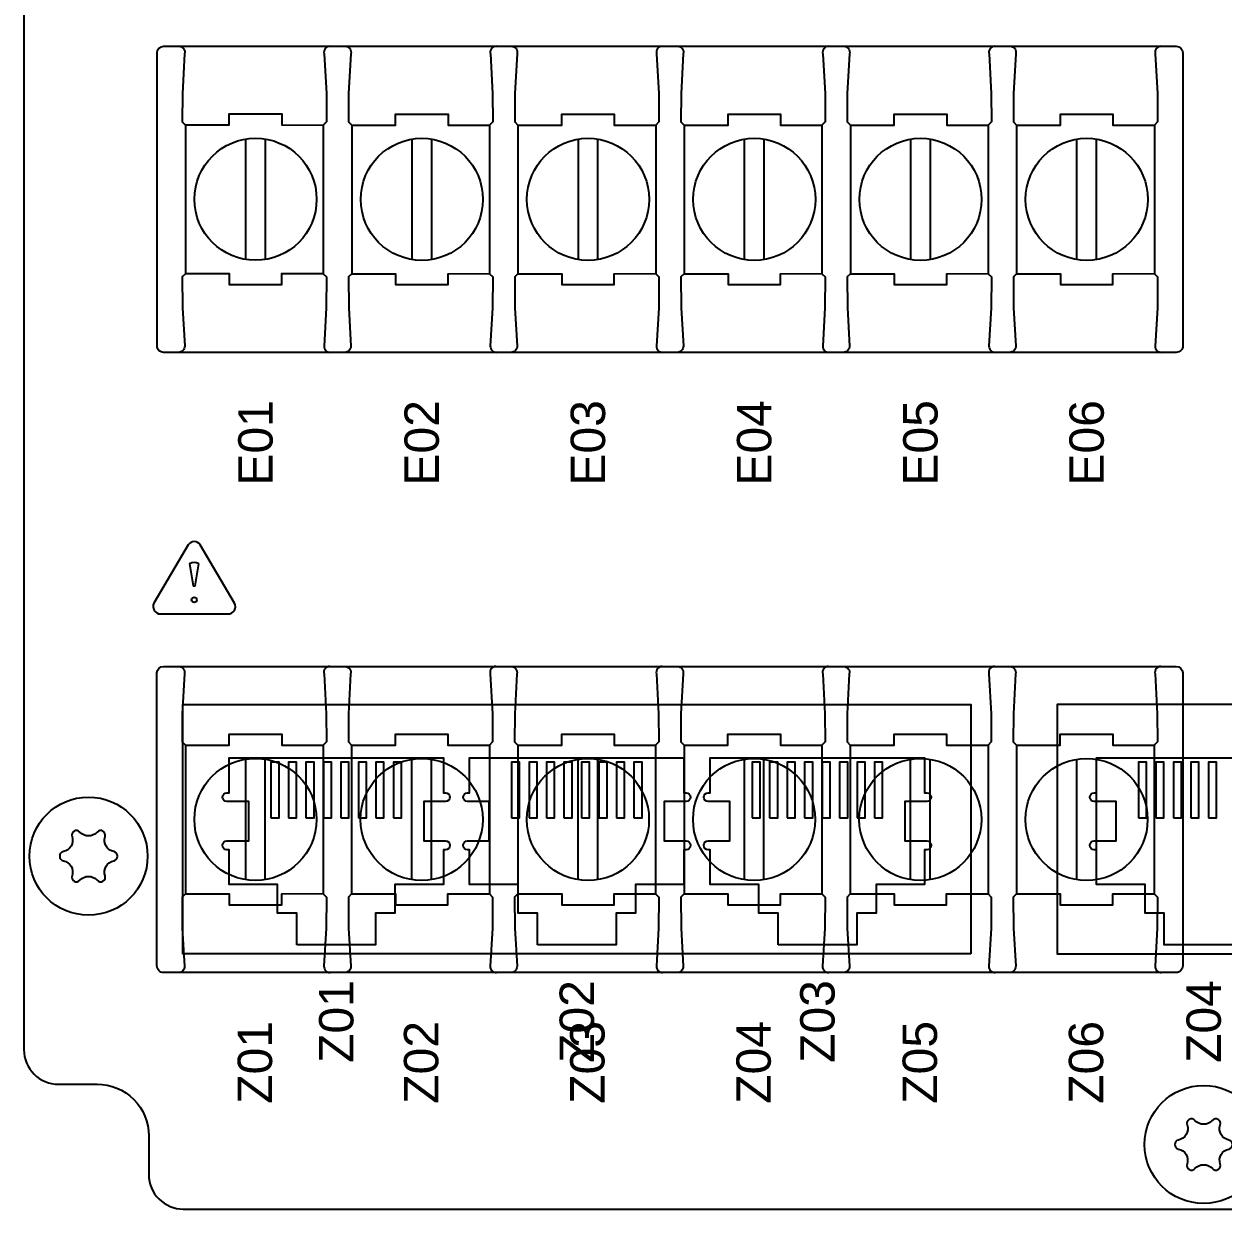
# Model space of a CAD drawing. Extents: x 0.3 to 23.7, y 0.2 to 17.8.
# Drawn here: x 17.606 to 20.347, y 1.569 to 4.279 of the extents above; entities that cross this region are included whole.
import ezdxf

# ---------------------------------------------------------------- set-up
doc = ezdxf.new("R2010")
doc.units = 0
doc.header["$MEASUREMENT"] = 0
for name, color, linetype in [('4_01__81__1_AMP_PHASE__1_A', 7, 'CONTINUOUS'), ('4_02__82__1_AMP_PHASE__5_A', 7, 'CONTINUOUS'), ('4_03__83__1_AMP_PHASE__2_5', 7, 'CONTINUOUS'), ('4_04__85__5_AMP_PHASE__5_A', 7, 'CONTINUOUS'), ('4_05__86__5_AMP_PHASE__1_A', 7, 'CONTINUOUS'), ('4_06__87__5_AMP_PHASE__2_5', 7, 'CONTINUOUS'), ('4_07__L1__1-NEUTRAL_ROGOWS', 7, 'CONTINUOUS'), ('5_00_____DWG', 7, 'CONTINUOUS')]:
    doc.layers.add(name, color=color, linetype=linetype)
doc.styles.add('ARIAL', font='arial.ttf')

msp = doc.modelspace()

# ---------------------------------------------------------------- linework, layer by layer
at = {"layer": '4_01__81__1_AMP_PHASE__1_A'}
msp.add_lwpolyline([(17.9252, 2.8098), (20.2402, 2.8098, -0.414186), (20.2552, 2.7948), (20.2552, 2.1247, -0.414214), (20.2402, 2.1097), (17.9252, 2.1097, -0.414485), (17.9102, 2.1247), (17.9102, 2.7948, -0.413969)], format="xyb", close=True, dxfattribs=at)
for points in [[(17.9601, 2.8097, -0.49765), (17.9731, 2.7926), (17.9681, 2.7017), (17.9679, 2.6371), (17.9752, 2.6298), (17.9752, 2.2898), (17.9679, 2.2824), (17.9683, 2.2113), (17.9734, 2.1243, -0.428696), (17.9591, 2.1098, 6.093453)], [(18.3052, 2.8097, 0.49765), (18.2923, 2.7926), (18.2972, 2.7017), (18.2975, 2.6371), (18.2902, 2.6298), (18.2902, 2.2898), (18.2975, 2.2824), (18.297, 2.2113), (18.292, 2.1243, 0.428696), (18.3063, 2.1098, -6.093453)], [(18.3401, 2.8097, -0.49765), (18.3531, 2.7926), (18.3482, 2.7017), (18.3479, 2.6371), (18.3552, 2.6298), (18.3552, 2.2898), (18.3479, 2.2824), (18.3483, 2.2113), (18.3534, 2.1243, -0.428696), (18.3391, 2.1098, 6.093453)], [(18.6852, 2.8097, 0.49765), (18.6723, 2.7926), (18.6772, 2.7017), (18.6775, 2.6371), (18.6702, 2.6298), (18.6702, 2.2898), (18.6775, 2.2824), (18.677, 2.2113), (18.6719, 2.1243, 0.428696), (18.6863, 2.1098, -6.093453)], [(18.7201, 2.8097, -0.49765), (18.7331, 2.7926), (18.7281, 2.7017), (18.7279, 2.6371), (18.7352, 2.6298), (18.7352, 2.2898), (18.7279, 2.2824), (18.7283, 2.2113), (18.7334, 2.1243, -0.428696), (18.7191, 2.1098, 6.093453)], [(19.0652, 2.8097, 0.49765), (19.0523, 2.7926), (19.0572, 2.7017), (19.0575, 2.6371), (19.0502, 2.6298), (19.0502, 2.2898), (19.0575, 2.2824), (19.057, 2.2113), (19.052, 2.1243, 0.428696), (19.0663, 2.1098, -6.093453)], [(19.1001, 2.8097, -0.49765), (19.1131, 2.7926), (19.1081, 2.7017), (19.1079, 2.6371), (19.1152, 2.6298), (19.1152, 2.2898), (19.1079, 2.2824), (19.1083, 2.2113), (19.1134, 2.1243, -0.428696), (19.0991, 2.1098, 6.093453)], [(19.4452, 2.8097, 0.49765), (19.4323, 2.7926), (19.4372, 2.7017), (19.4375, 2.6371), (19.4302, 2.6298), (19.4302, 2.2898), (19.4375, 2.2824), (19.437, 2.2113), (19.4319, 2.1243, 0.428696), (19.4463, 2.1098, -6.093453)], [(19.4801, 2.8097, -0.49765), (19.493, 2.7926), (19.4881, 2.7017), (19.4878, 2.6371), (19.4952, 2.6298), (19.4952, 2.2898), (19.4878, 2.2824), (19.4883, 2.2113), (19.4934, 2.1243, -0.428696), (19.479, 2.1098, 6.093453)], [(19.8252, 2.8097, 0.49765), (19.8123, 2.7926), (19.8172, 2.7017), (19.8175, 2.6371), (19.8102, 2.6298), (19.8102, 2.2898), (19.8175, 2.2824), (19.817, 2.2113), (19.8119, 2.1243, 0.428696), (19.8263, 2.1098, -6.093453)], [(19.8601, 2.8097, -0.49765), (19.873, 2.7926), (19.8681, 2.7017), (19.8678, 2.6371), (19.8752, 2.6298), (19.8752, 2.2898), (19.8678, 2.2824), (19.8683, 2.2113), (19.8734, 2.1243, -0.428696), (19.8591, 2.1098, 6.093453)], [(20.2052, 2.8097, 0.49765), (20.1923, 2.7926), (20.1972, 2.7017), (20.1975, 2.6371), (20.1902, 2.6298), (20.1902, 2.2898), (20.1975, 2.2824), (20.197, 2.2113), (20.1919, 2.1243, 0.428696), (20.2063, 2.1098, -6.093453)]]:
    msp.add_lwpolyline(points, format="xyb", dxfattribs=at)
for points in [[(17.9754, 2.6299), (18.0754, 2.6299), (18.0754, 2.6549), (18.1954, 2.6549), (18.1954, 2.6299), (18.2902, 2.6298)], [(18.3554, 2.6298), (18.4554, 2.6298), (18.4554, 2.6548), (18.5754, 2.6548), (18.5754, 2.6298), (18.6702, 2.6296)], [(18.7355, 2.6298), (18.8355, 2.6298), (18.8355, 2.6548), (18.9555, 2.6548), (18.9555, 2.6298), (19.0502, 2.6296)], [(19.1154, 2.6298), (19.2154, 2.6298), (19.2154, 2.6548), (19.3354, 2.6548), (19.3354, 2.6298), (19.4302, 2.6296)], [(19.4954, 2.6298), (19.5954, 2.6298), (19.5954, 2.6548), (19.7154, 2.6548), (19.7154, 2.6298), (19.8102, 2.6296)], [(19.8754, 2.6298), (19.9754, 2.6298), (19.9754, 2.6548), (20.0954, 2.6548), (20.0954, 2.6298), (20.1902, 2.6296)], [(18.1132, 2.3221), (18.1132, 2.5978)], [(18.1572, 2.5978), (18.1572, 2.322)], [(18.4932, 2.3219), (18.4932, 2.5976)], [(18.5372, 2.5977), (18.5372, 2.3218)], [(18.8732, 2.3219), (18.8732, 2.5976)], [(18.9172, 2.5977), (18.9172, 2.3218)], [(19.2532, 2.3219), (19.2532, 2.5976)], [(19.2972, 2.5977), (19.2972, 2.3218)], [(19.6332, 2.3219), (19.6332, 2.5976)], [(19.6772, 2.5977), (19.6772, 2.3218)], [(20.0132, 2.3219), (20.0132, 2.5976)], [(20.0572, 2.5977), (20.0572, 2.3218)], [(17.9754, 2.2899), (18.0754, 2.2899), (18.0754, 2.2649), (18.1954, 2.2649), (18.1954, 2.2899), (18.2902, 2.2901)], [(18.3554, 2.2898), (18.4554, 2.2898), (18.4554, 2.2648), (18.5754, 2.2648), (18.5754, 2.2898), (18.6702, 2.2899)], [(18.7355, 2.2898), (18.8355, 2.2898), (18.8355, 2.2648), (18.9555, 2.2648), (18.9555, 2.2898), (19.0502, 2.2899)], [(19.1154, 2.2898), (19.2154, 2.2898), (19.2154, 2.2648), (19.3354, 2.2648), (19.3354, 2.2898), (19.4302, 2.2899)], [(19.4954, 2.2898), (19.5954, 2.2898), (19.5954, 2.2648), (19.7154, 2.2648), (19.7154, 2.2898), (19.8102, 2.2899)], [(19.8754, 2.2898), (19.9754, 2.2898), (19.9754, 2.2648), (20.0954, 2.2648), (20.0954, 2.2898), (20.1902, 2.2899)]]:
    msp.add_lwpolyline(points, dxfattribs=at)
for centre in [(18.1354, 2.4599), (18.5154, 2.4598), (18.8955, 2.4598), (19.2754, 2.4598), (19.6554, 2.4598), (20.0354, 2.4598)]:
    msp.add_circle(centre, 0.1396, dxfattribs=at)
at = {"layer": '4_02__82__1_AMP_PHASE__5_A'}
msp.add_lwpolyline([(17.9252, 2.8098), (20.2402, 2.8098, -0.414186), (20.2552, 2.7948), (20.2552, 2.1247, -0.414214), (20.2402, 2.1097), (17.9252, 2.1097, -0.414485), (17.9102, 2.1247), (17.9102, 2.7948, -0.413969)], format="xyb", close=True, dxfattribs=at)
for points in [[(17.9601, 2.8097, -0.49765), (17.9731, 2.7926), (17.9681, 2.7017), (17.9679, 2.6371), (17.9752, 2.6298), (17.9752, 2.2898), (17.9679, 2.2824), (17.9683, 2.2113), (17.9734, 2.1243, -0.428696), (17.9591, 2.1098, 6.093453)], [(18.3052, 2.8097, 0.49765), (18.2923, 2.7926), (18.2972, 2.7017), (18.2975, 2.6371), (18.2902, 2.6298), (18.2902, 2.2898), (18.2975, 2.2824), (18.297, 2.2113), (18.292, 2.1243, 0.428696), (18.3063, 2.1098, -6.093453)], [(18.3401, 2.8097, -0.49765), (18.3531, 2.7926), (18.3482, 2.7017), (18.3479, 2.6371), (18.3552, 2.6298), (18.3552, 2.2898), (18.3479, 2.2824), (18.3483, 2.2113), (18.3534, 2.1243, -0.428696), (18.3391, 2.1098, 6.093453)], [(18.6852, 2.8097, 0.49765), (18.6723, 2.7926), (18.6772, 2.7017), (18.6775, 2.6371), (18.6702, 2.6298), (18.6702, 2.2898), (18.6775, 2.2824), (18.677, 2.2113), (18.6719, 2.1243, 0.428696), (18.6863, 2.1098, -6.093453)], [(18.7201, 2.8097, -0.49765), (18.7331, 2.7926), (18.7281, 2.7017), (18.7279, 2.6371), (18.7352, 2.6298), (18.7352, 2.2898), (18.7279, 2.2824), (18.7283, 2.2113), (18.7334, 2.1243, -0.428696), (18.7191, 2.1098, 6.093453)], [(19.0652, 2.8097, 0.49765), (19.0523, 2.7926), (19.0572, 2.7017), (19.0575, 2.6371), (19.0502, 2.6298), (19.0502, 2.2898), (19.0575, 2.2824), (19.057, 2.2113), (19.052, 2.1243, 0.428696), (19.0663, 2.1098, -6.093453)], [(19.1001, 2.8097, -0.49765), (19.1131, 2.7926), (19.1081, 2.7017), (19.1079, 2.6371), (19.1152, 2.6298), (19.1152, 2.2898), (19.1079, 2.2824), (19.1083, 2.2113), (19.1134, 2.1243, -0.428696), (19.0991, 2.1098, 6.093453)], [(19.4452, 2.8097, 0.49765), (19.4323, 2.7926), (19.4372, 2.7017), (19.4375, 2.6371), (19.4302, 2.6298), (19.4302, 2.2898), (19.4375, 2.2824), (19.437, 2.2113), (19.4319, 2.1243, 0.428696), (19.4463, 2.1098, -6.093453)], [(19.4801, 2.8097, -0.49765), (19.493, 2.7926), (19.4881, 2.7017), (19.4878, 2.6371), (19.4952, 2.6298), (19.4952, 2.2898), (19.4878, 2.2824), (19.4883, 2.2113), (19.4934, 2.1243, -0.428696), (19.479, 2.1098, 6.093453)], [(19.8252, 2.8097, 0.49765), (19.8123, 2.7926), (19.8172, 2.7017), (19.8175, 2.6371), (19.8102, 2.6298), (19.8102, 2.2898), (19.8175, 2.2824), (19.817, 2.2113), (19.8119, 2.1243, 0.428696), (19.8263, 2.1098, -6.093453)], [(19.8601, 2.8097, -0.49765), (19.873, 2.7926), (19.8681, 2.7017), (19.8678, 2.6371), (19.8752, 2.6298), (19.8752, 2.2898), (19.8678, 2.2824), (19.8683, 2.2113), (19.8734, 2.1243, -0.428696), (19.8591, 2.1098, 6.093453)], [(20.2052, 2.8097, 0.49765), (20.1923, 2.7926), (20.1972, 2.7017), (20.1975, 2.6371), (20.1902, 2.6298), (20.1902, 2.2898), (20.1975, 2.2824), (20.197, 2.2113), (20.1919, 2.1243, 0.428696), (20.2063, 2.1098, -6.093453)]]:
    msp.add_lwpolyline(points, format="xyb", dxfattribs=at)
for points in [[(17.9754, 2.6299), (18.0754, 2.6299), (18.0754, 2.6549), (18.1954, 2.6549), (18.1954, 2.6299), (18.2902, 2.6298)], [(18.3554, 2.6298), (18.4554, 2.6298), (18.4554, 2.6548), (18.5754, 2.6548), (18.5754, 2.6298), (18.6702, 2.6296)], [(18.7355, 2.6298), (18.8355, 2.6298), (18.8355, 2.6548), (18.9555, 2.6548), (18.9555, 2.6298), (19.0502, 2.6296)], [(19.1154, 2.6298), (19.2154, 2.6298), (19.2154, 2.6548), (19.3354, 2.6548), (19.3354, 2.6298), (19.4302, 2.6296)], [(19.4954, 2.6298), (19.5954, 2.6298), (19.5954, 2.6548), (19.7154, 2.6548), (19.7154, 2.6298), (19.8102, 2.6296)], [(19.8754, 2.6298), (19.9754, 2.6298), (19.9754, 2.6548), (20.0954, 2.6548), (20.0954, 2.6298), (20.1902, 2.6296)], [(18.1132, 2.3221), (18.1132, 2.5978)], [(18.1572, 2.5978), (18.1572, 2.322)], [(18.4932, 2.3219), (18.4932, 2.5976)], [(18.5372, 2.5977), (18.5372, 2.3218)], [(18.8732, 2.3219), (18.8732, 2.5976)], [(18.9172, 2.5977), (18.9172, 2.3218)], [(19.2532, 2.3219), (19.2532, 2.5976)], [(19.2972, 2.5977), (19.2972, 2.3218)], [(19.6332, 2.3219), (19.6332, 2.5976)], [(19.6772, 2.5977), (19.6772, 2.3218)], [(20.0132, 2.3219), (20.0132, 2.5976)], [(20.0572, 2.5977), (20.0572, 2.3218)], [(17.9754, 2.2899), (18.0754, 2.2899), (18.0754, 2.2649), (18.1954, 2.2649), (18.1954, 2.2899), (18.2902, 2.2901)], [(18.3554, 2.2898), (18.4554, 2.2898), (18.4554, 2.2648), (18.5754, 2.2648), (18.5754, 2.2898), (18.6702, 2.2899)], [(18.7355, 2.2898), (18.8355, 2.2898), (18.8355, 2.2648), (18.9555, 2.2648), (18.9555, 2.2898), (19.0502, 2.2899)], [(19.1154, 2.2898), (19.2154, 2.2898), (19.2154, 2.2648), (19.3354, 2.2648), (19.3354, 2.2898), (19.4302, 2.2899)], [(19.4954, 2.2898), (19.5954, 2.2898), (19.5954, 2.2648), (19.7154, 2.2648), (19.7154, 2.2898), (19.8102, 2.2899)], [(19.8754, 2.2898), (19.9754, 2.2898), (19.9754, 2.2648), (20.0954, 2.2648), (20.0954, 2.2898), (20.1902, 2.2899)]]:
    msp.add_lwpolyline(points, dxfattribs=at)
for centre in [(18.1354, 2.4599), (18.5154, 2.4598), (18.8955, 2.4598), (19.2754, 2.4598), (19.6554, 2.4598), (20.0354, 2.4598)]:
    msp.add_circle(centre, 0.1396, dxfattribs=at)
at = {"layer": '4_03__83__1_AMP_PHASE__2_5'}
msp.add_lwpolyline([(17.9252, 2.8098), (20.2402, 2.8098, -0.414186), (20.2552, 2.7948), (20.2552, 2.1247, -0.414214), (20.2402, 2.1097), (17.9252, 2.1097, -0.414485), (17.9102, 2.1247), (17.9102, 2.7948, -0.413969)], format="xyb", close=True, dxfattribs=at)
for points in [[(17.9601, 2.8097, -0.49765), (17.9731, 2.7926), (17.9681, 2.7017), (17.9679, 2.6371), (17.9752, 2.6298), (17.9752, 2.2898), (17.9679, 2.2824), (17.9683, 2.2113), (17.9734, 2.1243, -0.428696), (17.9591, 2.1098, 6.093453)], [(18.3052, 2.8097, 0.49765), (18.2923, 2.7926), (18.2972, 2.7017), (18.2975, 2.6371), (18.2902, 2.6298), (18.2902, 2.2898), (18.2975, 2.2824), (18.297, 2.2113), (18.292, 2.1243, 0.428696), (18.3063, 2.1098, -6.093453)], [(18.3401, 2.8097, -0.49765), (18.3531, 2.7926), (18.3482, 2.7017), (18.3479, 2.6371), (18.3552, 2.6298), (18.3552, 2.2898), (18.3479, 2.2824), (18.3483, 2.2113), (18.3534, 2.1243, -0.428696), (18.3391, 2.1098, 6.093453)], [(18.6852, 2.8097, 0.49765), (18.6723, 2.7926), (18.6772, 2.7017), (18.6775, 2.6371), (18.6702, 2.6298), (18.6702, 2.2898), (18.6775, 2.2824), (18.677, 2.2113), (18.6719, 2.1243, 0.428696), (18.6863, 2.1098, -6.093453)], [(18.7201, 2.8097, -0.49765), (18.7331, 2.7926), (18.7281, 2.7017), (18.7279, 2.6371), (18.7352, 2.6298), (18.7352, 2.2898), (18.7279, 2.2824), (18.7283, 2.2113), (18.7334, 2.1243, -0.428696), (18.7191, 2.1098, 6.093453)], [(19.0652, 2.8097, 0.49765), (19.0523, 2.7926), (19.0572, 2.7017), (19.0575, 2.6371), (19.0502, 2.6298), (19.0502, 2.2898), (19.0575, 2.2824), (19.057, 2.2113), (19.052, 2.1243, 0.428696), (19.0663, 2.1098, -6.093453)], [(19.1001, 2.8097, -0.49765), (19.1131, 2.7926), (19.1081, 2.7017), (19.1079, 2.6371), (19.1152, 2.6298), (19.1152, 2.2898), (19.1079, 2.2824), (19.1083, 2.2113), (19.1134, 2.1243, -0.428696), (19.0991, 2.1098, 6.093453)], [(19.4452, 2.8097, 0.49765), (19.4323, 2.7926), (19.4372, 2.7017), (19.4375, 2.6371), (19.4302, 2.6298), (19.4302, 2.2898), (19.4375, 2.2824), (19.437, 2.2113), (19.4319, 2.1243, 0.428696), (19.4463, 2.1098, -6.093453)], [(19.4801, 2.8097, -0.49765), (19.493, 2.7926), (19.4881, 2.7017), (19.4878, 2.6371), (19.4952, 2.6298), (19.4952, 2.2898), (19.4878, 2.2824), (19.4883, 2.2113), (19.4934, 2.1243, -0.428696), (19.479, 2.1098, 6.093453)], [(19.8252, 2.8097, 0.49765), (19.8123, 2.7926), (19.8172, 2.7017), (19.8175, 2.6371), (19.8102, 2.6298), (19.8102, 2.2898), (19.8175, 2.2824), (19.817, 2.2113), (19.8119, 2.1243, 0.428696), (19.8263, 2.1098, -6.093453)], [(19.8601, 2.8097, -0.49765), (19.873, 2.7926), (19.8681, 2.7017), (19.8678, 2.6371), (19.8752, 2.6298), (19.8752, 2.2898), (19.8678, 2.2824), (19.8683, 2.2113), (19.8734, 2.1243, -0.428696), (19.8591, 2.1098, 6.093453)], [(20.2052, 2.8097, 0.49765), (20.1923, 2.7926), (20.1972, 2.7017), (20.1975, 2.6371), (20.1902, 2.6298), (20.1902, 2.2898), (20.1975, 2.2824), (20.197, 2.2113), (20.1919, 2.1243, 0.428696), (20.2063, 2.1098, -6.093453)]]:
    msp.add_lwpolyline(points, format="xyb", dxfattribs=at)
for points in [[(17.9754, 2.6299), (18.0754, 2.6299), (18.0754, 2.6549), (18.1954, 2.6549), (18.1954, 2.6299), (18.2902, 2.6298)], [(18.3554, 2.6298), (18.4554, 2.6298), (18.4554, 2.6548), (18.5754, 2.6548), (18.5754, 2.6298), (18.6702, 2.6296)], [(18.7355, 2.6298), (18.8355, 2.6298), (18.8355, 2.6548), (18.9555, 2.6548), (18.9555, 2.6298), (19.0502, 2.6296)], [(19.1154, 2.6298), (19.2154, 2.6298), (19.2154, 2.6548), (19.3354, 2.6548), (19.3354, 2.6298), (19.4302, 2.6296)], [(19.4954, 2.6298), (19.5954, 2.6298), (19.5954, 2.6548), (19.7154, 2.6548), (19.7154, 2.6298), (19.8102, 2.6296)], [(19.8754, 2.6298), (19.9754, 2.6298), (19.9754, 2.6548), (20.0954, 2.6548), (20.0954, 2.6298), (20.1902, 2.6296)], [(18.1132, 2.3221), (18.1132, 2.5978)], [(18.1572, 2.5978), (18.1572, 2.322)], [(18.4932, 2.3219), (18.4932, 2.5976)], [(18.5372, 2.5977), (18.5372, 2.3218)], [(18.8732, 2.3219), (18.8732, 2.5976)], [(18.9172, 2.5977), (18.9172, 2.3218)], [(19.2532, 2.3219), (19.2532, 2.5976)], [(19.2972, 2.5977), (19.2972, 2.3218)], [(19.6332, 2.3219), (19.6332, 2.5976)], [(19.6772, 2.5977), (19.6772, 2.3218)], [(20.0132, 2.3219), (20.0132, 2.5976)], [(20.0572, 2.5977), (20.0572, 2.3218)], [(17.9754, 2.2899), (18.0754, 2.2899), (18.0754, 2.2649), (18.1954, 2.2649), (18.1954, 2.2899), (18.2902, 2.2901)], [(18.3554, 2.2898), (18.4554, 2.2898), (18.4554, 2.2648), (18.5754, 2.2648), (18.5754, 2.2898), (18.6702, 2.2899)], [(18.7355, 2.2898), (18.8355, 2.2898), (18.8355, 2.2648), (18.9555, 2.2648), (18.9555, 2.2898), (19.0502, 2.2899)], [(19.1154, 2.2898), (19.2154, 2.2898), (19.2154, 2.2648), (19.3354, 2.2648), (19.3354, 2.2898), (19.4302, 2.2899)], [(19.4954, 2.2898), (19.5954, 2.2898), (19.5954, 2.2648), (19.7154, 2.2648), (19.7154, 2.2898), (19.8102, 2.2899)], [(19.8754, 2.2898), (19.9754, 2.2898), (19.9754, 2.2648), (20.0954, 2.2648), (20.0954, 2.2898), (20.1902, 2.2899)]]:
    msp.add_lwpolyline(points, dxfattribs=at)
for centre in [(18.1354, 2.4599), (18.5154, 2.4598), (18.8955, 2.4598), (19.2754, 2.4598), (19.6554, 2.4598), (20.0354, 2.4598)]:
    msp.add_circle(centre, 0.1396, dxfattribs=at)
at = {"layer": '4_04__85__5_AMP_PHASE__5_A'}
msp.add_lwpolyline([(17.9252, 2.8098), (20.2402, 2.8098, -0.414186), (20.2552, 2.7948), (20.2552, 2.1247, -0.414214), (20.2402, 2.1097), (17.9252, 2.1097, -0.414485), (17.9102, 2.1247), (17.9102, 2.7948, -0.413969)], format="xyb", close=True, dxfattribs=at)
for points in [[(17.9601, 2.8097, -0.49765), (17.9731, 2.7926), (17.9681, 2.7017), (17.9679, 2.6371), (17.9752, 2.6298), (17.9752, 2.2898), (17.9679, 2.2824), (17.9683, 2.2113), (17.9734, 2.1243, -0.428696), (17.9591, 2.1098, 6.093453)], [(18.3052, 2.8097, 0.49765), (18.2923, 2.7926), (18.2972, 2.7017), (18.2975, 2.6371), (18.2902, 2.6298), (18.2902, 2.2898), (18.2975, 2.2824), (18.297, 2.2113), (18.292, 2.1243, 0.428696), (18.3063, 2.1098, -6.093453)], [(18.3401, 2.8097, -0.49765), (18.3531, 2.7926), (18.3482, 2.7017), (18.3479, 2.6371), (18.3552, 2.6298), (18.3552, 2.2898), (18.3479, 2.2824), (18.3483, 2.2113), (18.3534, 2.1243, -0.428696), (18.3391, 2.1098, 6.093453)], [(18.6852, 2.8097, 0.49765), (18.6723, 2.7926), (18.6772, 2.7017), (18.6775, 2.6371), (18.6702, 2.6298), (18.6702, 2.2898), (18.6775, 2.2824), (18.677, 2.2113), (18.6719, 2.1243, 0.428696), (18.6863, 2.1098, -6.093453)], [(18.7201, 2.8097, -0.49765), (18.7331, 2.7926), (18.7281, 2.7017), (18.7279, 2.6371), (18.7352, 2.6298), (18.7352, 2.2898), (18.7279, 2.2824), (18.7283, 2.2113), (18.7334, 2.1243, -0.428696), (18.7191, 2.1098, 6.093453)], [(19.0652, 2.8097, 0.49765), (19.0523, 2.7926), (19.0572, 2.7017), (19.0575, 2.6371), (19.0502, 2.6298), (19.0502, 2.2898), (19.0575, 2.2824), (19.057, 2.2113), (19.052, 2.1243, 0.428696), (19.0663, 2.1098, -6.093453)], [(19.1001, 2.8097, -0.49765), (19.1131, 2.7926), (19.1081, 2.7017), (19.1079, 2.6371), (19.1152, 2.6298), (19.1152, 2.2898), (19.1079, 2.2824), (19.1083, 2.2113), (19.1134, 2.1243, -0.428696), (19.0991, 2.1098, 6.093453)], [(19.4452, 2.8097, 0.49765), (19.4323, 2.7926), (19.4372, 2.7017), (19.4375, 2.6371), (19.4302, 2.6298), (19.4302, 2.2898), (19.4375, 2.2824), (19.437, 2.2113), (19.4319, 2.1243, 0.428696), (19.4463, 2.1098, -6.093453)], [(19.4801, 2.8097, -0.49765), (19.493, 2.7926), (19.4881, 2.7017), (19.4878, 2.6371), (19.4952, 2.6298), (19.4952, 2.2898), (19.4878, 2.2824), (19.4883, 2.2113), (19.4934, 2.1243, -0.428696), (19.479, 2.1098, 6.093453)], [(19.8252, 2.8097, 0.49765), (19.8123, 2.7926), (19.8172, 2.7017), (19.8175, 2.6371), (19.8102, 2.6298), (19.8102, 2.2898), (19.8175, 2.2824), (19.817, 2.2113), (19.8119, 2.1243, 0.428696), (19.8263, 2.1098, -6.093453)], [(19.8601, 2.8097, -0.49765), (19.873, 2.7926), (19.8681, 2.7017), (19.8678, 2.6371), (19.8752, 2.6298), (19.8752, 2.2898), (19.8678, 2.2824), (19.8683, 2.2113), (19.8734, 2.1243, -0.428696), (19.8591, 2.1098, 6.093453)], [(20.2052, 2.8097, 0.49765), (20.1923, 2.7926), (20.1972, 2.7017), (20.1975, 2.6371), (20.1902, 2.6298), (20.1902, 2.2898), (20.1975, 2.2824), (20.197, 2.2113), (20.1919, 2.1243, 0.428696), (20.2063, 2.1098, -6.093453)]]:
    msp.add_lwpolyline(points, format="xyb", dxfattribs=at)
for points in [[(17.9754, 2.6299), (18.0754, 2.6299), (18.0754, 2.6549), (18.1954, 2.6549), (18.1954, 2.6299), (18.2902, 2.6298)], [(18.3554, 2.6298), (18.4554, 2.6298), (18.4554, 2.6548), (18.5754, 2.6548), (18.5754, 2.6298), (18.6702, 2.6296)], [(18.7355, 2.6298), (18.8355, 2.6298), (18.8355, 2.6548), (18.9555, 2.6548), (18.9555, 2.6298), (19.0502, 2.6296)], [(19.1154, 2.6298), (19.2154, 2.6298), (19.2154, 2.6548), (19.3354, 2.6548), (19.3354, 2.6298), (19.4302, 2.6296)], [(19.4954, 2.6298), (19.5954, 2.6298), (19.5954, 2.6548), (19.7154, 2.6548), (19.7154, 2.6298), (19.8102, 2.6296)], [(19.8754, 2.6298), (19.9754, 2.6298), (19.9754, 2.6548), (20.0954, 2.6548), (20.0954, 2.6298), (20.1902, 2.6296)], [(18.1132, 2.3221), (18.1132, 2.5978)], [(18.1572, 2.5978), (18.1572, 2.322)], [(18.4932, 2.3219), (18.4932, 2.5976)], [(18.5372, 2.5977), (18.5372, 2.3218)], [(18.8732, 2.3219), (18.8732, 2.5976)], [(18.9172, 2.5977), (18.9172, 2.3218)], [(19.2532, 2.3219), (19.2532, 2.5976)], [(19.2972, 2.5977), (19.2972, 2.3218)], [(19.6332, 2.3219), (19.6332, 2.5976)], [(19.6772, 2.5977), (19.6772, 2.3218)], [(20.0132, 2.3219), (20.0132, 2.5976)], [(20.0572, 2.5977), (20.0572, 2.3218)], [(17.9754, 2.2899), (18.0754, 2.2899), (18.0754, 2.2649), (18.1954, 2.2649), (18.1954, 2.2899), (18.2902, 2.2901)], [(18.3554, 2.2898), (18.4554, 2.2898), (18.4554, 2.2648), (18.5754, 2.2648), (18.5754, 2.2898), (18.6702, 2.2899)], [(18.7355, 2.2898), (18.8355, 2.2898), (18.8355, 2.2648), (18.9555, 2.2648), (18.9555, 2.2898), (19.0502, 2.2899)], [(19.1154, 2.2898), (19.2154, 2.2898), (19.2154, 2.2648), (19.3354, 2.2648), (19.3354, 2.2898), (19.4302, 2.2899)], [(19.4954, 2.2898), (19.5954, 2.2898), (19.5954, 2.2648), (19.7154, 2.2648), (19.7154, 2.2898), (19.8102, 2.2899)], [(19.8754, 2.2898), (19.9754, 2.2898), (19.9754, 2.2648), (20.0954, 2.2648), (20.0954, 2.2898), (20.1902, 2.2899)]]:
    msp.add_lwpolyline(points, dxfattribs=at)
for centre in [(18.1354, 2.4599), (18.5154, 2.4598), (18.8955, 2.4598), (19.2754, 2.4598), (19.6554, 2.4598), (20.0354, 2.4598)]:
    msp.add_circle(centre, 0.1396, dxfattribs=at)
at = {"layer": '4_05__86__5_AMP_PHASE__1_A'}
msp.add_lwpolyline([(17.9252, 2.8098), (20.2402, 2.8098, -0.414186), (20.2552, 2.7948), (20.2552, 2.1247, -0.414214), (20.2402, 2.1097), (17.9252, 2.1097, -0.414485), (17.9102, 2.1247), (17.9102, 2.7948, -0.413969)], format="xyb", close=True, dxfattribs=at)
for points in [[(17.9601, 2.8097, -0.49765), (17.9731, 2.7926), (17.9681, 2.7017), (17.9679, 2.6371), (17.9752, 2.6298), (17.9752, 2.2898), (17.9679, 2.2824), (17.9683, 2.2113), (17.9734, 2.1243, -0.428696), (17.9591, 2.1098, 6.093453)], [(18.3052, 2.8097, 0.49765), (18.2923, 2.7926), (18.2972, 2.7017), (18.2975, 2.6371), (18.2902, 2.6298), (18.2902, 2.2898), (18.2975, 2.2824), (18.297, 2.2113), (18.292, 2.1243, 0.428696), (18.3063, 2.1098, -6.093453)], [(18.3401, 2.8097, -0.49765), (18.3531, 2.7926), (18.3482, 2.7017), (18.3479, 2.6371), (18.3552, 2.6298), (18.3552, 2.2898), (18.3479, 2.2824), (18.3483, 2.2113), (18.3534, 2.1243, -0.428696), (18.3391, 2.1098, 6.093453)], [(18.6852, 2.8097, 0.49765), (18.6723, 2.7926), (18.6772, 2.7017), (18.6775, 2.6371), (18.6702, 2.6298), (18.6702, 2.2898), (18.6775, 2.2824), (18.677, 2.2113), (18.6719, 2.1243, 0.428696), (18.6863, 2.1098, -6.093453)], [(18.7201, 2.8097, -0.49765), (18.7331, 2.7926), (18.7281, 2.7017), (18.7279, 2.6371), (18.7352, 2.6298), (18.7352, 2.2898), (18.7279, 2.2824), (18.7283, 2.2113), (18.7334, 2.1243, -0.428696), (18.7191, 2.1098, 6.093453)], [(19.0652, 2.8097, 0.49765), (19.0523, 2.7926), (19.0572, 2.7017), (19.0575, 2.6371), (19.0502, 2.6298), (19.0502, 2.2898), (19.0575, 2.2824), (19.057, 2.2113), (19.052, 2.1243, 0.428696), (19.0663, 2.1098, -6.093453)], [(19.1001, 2.8097, -0.49765), (19.1131, 2.7926), (19.1081, 2.7017), (19.1079, 2.6371), (19.1152, 2.6298), (19.1152, 2.2898), (19.1079, 2.2824), (19.1083, 2.2113), (19.1134, 2.1243, -0.428696), (19.0991, 2.1098, 6.093453)], [(19.4452, 2.8097, 0.49765), (19.4323, 2.7926), (19.4372, 2.7017), (19.4375, 2.6371), (19.4302, 2.6298), (19.4302, 2.2898), (19.4375, 2.2824), (19.437, 2.2113), (19.4319, 2.1243, 0.428696), (19.4463, 2.1098, -6.093453)], [(19.4801, 2.8097, -0.49765), (19.493, 2.7926), (19.4881, 2.7017), (19.4878, 2.6371), (19.4952, 2.6298), (19.4952, 2.2898), (19.4878, 2.2824), (19.4883, 2.2113), (19.4934, 2.1243, -0.428696), (19.479, 2.1098, 6.093453)], [(19.8252, 2.8097, 0.49765), (19.8123, 2.7926), (19.8172, 2.7017), (19.8175, 2.6371), (19.8102, 2.6298), (19.8102, 2.2898), (19.8175, 2.2824), (19.817, 2.2113), (19.8119, 2.1243, 0.428696), (19.8263, 2.1098, -6.093453)], [(19.8601, 2.8097, -0.49765), (19.873, 2.7926), (19.8681, 2.7017), (19.8678, 2.6371), (19.8752, 2.6298), (19.8752, 2.2898), (19.8678, 2.2824), (19.8683, 2.2113), (19.8734, 2.1243, -0.428696), (19.8591, 2.1098, 6.093453)], [(20.2052, 2.8097, 0.49765), (20.1923, 2.7926), (20.1972, 2.7017), (20.1975, 2.6371), (20.1902, 2.6298), (20.1902, 2.2898), (20.1975, 2.2824), (20.197, 2.2113), (20.1919, 2.1243, 0.428696), (20.2063, 2.1098, -6.093453)]]:
    msp.add_lwpolyline(points, format="xyb", dxfattribs=at)
for points in [[(17.9754, 2.6299), (18.0754, 2.6299), (18.0754, 2.6549), (18.1954, 2.6549), (18.1954, 2.6299), (18.2902, 2.6298)], [(18.3554, 2.6298), (18.4554, 2.6298), (18.4554, 2.6548), (18.5754, 2.6548), (18.5754, 2.6298), (18.6702, 2.6296)], [(18.7355, 2.6298), (18.8355, 2.6298), (18.8355, 2.6548), (18.9555, 2.6548), (18.9555, 2.6298), (19.0502, 2.6296)], [(19.1154, 2.6298), (19.2154, 2.6298), (19.2154, 2.6548), (19.3354, 2.6548), (19.3354, 2.6298), (19.4302, 2.6296)], [(19.4954, 2.6298), (19.5954, 2.6298), (19.5954, 2.6548), (19.7154, 2.6548), (19.7154, 2.6298), (19.8102, 2.6296)], [(19.8754, 2.6298), (19.9754, 2.6298), (19.9754, 2.6548), (20.0954, 2.6548), (20.0954, 2.6298), (20.1902, 2.6296)], [(18.1132, 2.3221), (18.1132, 2.5978)], [(18.1572, 2.5978), (18.1572, 2.322)], [(18.4932, 2.3219), (18.4932, 2.5976)], [(18.5372, 2.5977), (18.5372, 2.3218)], [(18.8732, 2.3219), (18.8732, 2.5976)], [(18.9172, 2.5977), (18.9172, 2.3218)], [(19.2532, 2.3219), (19.2532, 2.5976)], [(19.2972, 2.5977), (19.2972, 2.3218)], [(19.6332, 2.3219), (19.6332, 2.5976)], [(19.6772, 2.5977), (19.6772, 2.3218)], [(20.0132, 2.3219), (20.0132, 2.5976)], [(20.0572, 2.5977), (20.0572, 2.3218)], [(17.9754, 2.2899), (18.0754, 2.2899), (18.0754, 2.2649), (18.1954, 2.2649), (18.1954, 2.2899), (18.2902, 2.2901)], [(18.3554, 2.2898), (18.4554, 2.2898), (18.4554, 2.2648), (18.5754, 2.2648), (18.5754, 2.2898), (18.6702, 2.2899)], [(18.7355, 2.2898), (18.8355, 2.2898), (18.8355, 2.2648), (18.9555, 2.2648), (18.9555, 2.2898), (19.0502, 2.2899)], [(19.1154, 2.2898), (19.2154, 2.2898), (19.2154, 2.2648), (19.3354, 2.2648), (19.3354, 2.2898), (19.4302, 2.2899)], [(19.4954, 2.2898), (19.5954, 2.2898), (19.5954, 2.2648), (19.7154, 2.2648), (19.7154, 2.2898), (19.8102, 2.2899)], [(19.8754, 2.2898), (19.9754, 2.2898), (19.9754, 2.2648), (20.0954, 2.2648), (20.0954, 2.2898), (20.1902, 2.2899)]]:
    msp.add_lwpolyline(points, dxfattribs=at)
for centre in [(18.1354, 2.4599), (18.5154, 2.4598), (18.8955, 2.4598), (19.2754, 2.4598), (19.6554, 2.4598), (20.0354, 2.4598)]:
    msp.add_circle(centre, 0.1396, dxfattribs=at)
at = {"layer": '4_06__87__5_AMP_PHASE__2_5'}
msp.add_lwpolyline([(17.9252, 2.8098), (20.2402, 2.8098, -0.414186), (20.2552, 2.7948), (20.2552, 2.1247, -0.414214), (20.2402, 2.1097), (17.9252, 2.1097, -0.414485), (17.9102, 2.1247), (17.9102, 2.7948, -0.413969)], format="xyb", close=True, dxfattribs=at)
for points in [[(17.9601, 2.8097, -0.49765), (17.9731, 2.7926), (17.9681, 2.7017), (17.9679, 2.6371), (17.9752, 2.6298), (17.9752, 2.2898), (17.9679, 2.2824), (17.9683, 2.2113), (17.9734, 2.1243, -0.428696), (17.9591, 2.1098, 6.093453)], [(18.3052, 2.8097, 0.49765), (18.2923, 2.7926), (18.2972, 2.7017), (18.2975, 2.6371), (18.2902, 2.6298), (18.2902, 2.2898), (18.2975, 2.2824), (18.297, 2.2113), (18.292, 2.1243, 0.428696), (18.3063, 2.1098, -6.093453)], [(18.3401, 2.8097, -0.49765), (18.3531, 2.7926), (18.3482, 2.7017), (18.3479, 2.6371), (18.3552, 2.6298), (18.3552, 2.2898), (18.3479, 2.2824), (18.3483, 2.2113), (18.3534, 2.1243, -0.428696), (18.3391, 2.1098, 6.093453)], [(18.6852, 2.8097, 0.49765), (18.6723, 2.7926), (18.6772, 2.7017), (18.6775, 2.6371), (18.6702, 2.6298), (18.6702, 2.2898), (18.6775, 2.2824), (18.677, 2.2113), (18.6719, 2.1243, 0.428696), (18.6863, 2.1098, -6.093453)], [(18.7201, 2.8097, -0.49765), (18.7331, 2.7926), (18.7281, 2.7017), (18.7279, 2.6371), (18.7352, 2.6298), (18.7352, 2.2898), (18.7279, 2.2824), (18.7283, 2.2113), (18.7334, 2.1243, -0.428696), (18.7191, 2.1098, 6.093453)], [(19.0652, 2.8097, 0.49765), (19.0523, 2.7926), (19.0572, 2.7017), (19.0575, 2.6371), (19.0502, 2.6298), (19.0502, 2.2898), (19.0575, 2.2824), (19.057, 2.2113), (19.052, 2.1243, 0.428696), (19.0663, 2.1098, -6.093453)], [(19.1001, 2.8097, -0.49765), (19.1131, 2.7926), (19.1081, 2.7017), (19.1079, 2.6371), (19.1152, 2.6298), (19.1152, 2.2898), (19.1079, 2.2824), (19.1083, 2.2113), (19.1134, 2.1243, -0.428696), (19.0991, 2.1098, 6.093453)], [(19.4452, 2.8097, 0.49765), (19.4323, 2.7926), (19.4372, 2.7017), (19.4375, 2.6371), (19.4302, 2.6298), (19.4302, 2.2898), (19.4375, 2.2824), (19.437, 2.2113), (19.4319, 2.1243, 0.428696), (19.4463, 2.1098, -6.093453)], [(19.4801, 2.8097, -0.49765), (19.493, 2.7926), (19.4881, 2.7017), (19.4878, 2.6371), (19.4952, 2.6298), (19.4952, 2.2898), (19.4878, 2.2824), (19.4883, 2.2113), (19.4934, 2.1243, -0.428696), (19.479, 2.1098, 6.093453)], [(19.8252, 2.8097, 0.49765), (19.8123, 2.7926), (19.8172, 2.7017), (19.8175, 2.6371), (19.8102, 2.6298), (19.8102, 2.2898), (19.8175, 2.2824), (19.817, 2.2113), (19.8119, 2.1243, 0.428696), (19.8263, 2.1098, -6.093453)], [(19.8601, 2.8097, -0.49765), (19.873, 2.7926), (19.8681, 2.7017), (19.8678, 2.6371), (19.8752, 2.6298), (19.8752, 2.2898), (19.8678, 2.2824), (19.8683, 2.2113), (19.8734, 2.1243, -0.428696), (19.8591, 2.1098, 6.093453)], [(20.2052, 2.8097, 0.49765), (20.1923, 2.7926), (20.1972, 2.7017), (20.1975, 2.6371), (20.1902, 2.6298), (20.1902, 2.2898), (20.1975, 2.2824), (20.197, 2.2113), (20.1919, 2.1243, 0.428696), (20.2063, 2.1098, -6.093453)]]:
    msp.add_lwpolyline(points, format="xyb", dxfattribs=at)
for points in [[(17.9754, 2.6299), (18.0754, 2.6299), (18.0754, 2.6549), (18.1954, 2.6549), (18.1954, 2.6299), (18.2902, 2.6298)], [(18.3554, 2.6298), (18.4554, 2.6298), (18.4554, 2.6548), (18.5754, 2.6548), (18.5754, 2.6298), (18.6702, 2.6296)], [(18.7355, 2.6298), (18.8355, 2.6298), (18.8355, 2.6548), (18.9555, 2.6548), (18.9555, 2.6298), (19.0502, 2.6296)], [(19.1154, 2.6298), (19.2154, 2.6298), (19.2154, 2.6548), (19.3354, 2.6548), (19.3354, 2.6298), (19.4302, 2.6296)], [(19.4954, 2.6298), (19.5954, 2.6298), (19.5954, 2.6548), (19.7154, 2.6548), (19.7154, 2.6298), (19.8102, 2.6296)], [(19.8754, 2.6298), (19.9754, 2.6298), (19.9754, 2.6548), (20.0954, 2.6548), (20.0954, 2.6298), (20.1902, 2.6296)], [(18.1132, 2.3221), (18.1132, 2.5978)], [(18.1572, 2.5978), (18.1572, 2.322)], [(18.4932, 2.3219), (18.4932, 2.5976)], [(18.5372, 2.5977), (18.5372, 2.3218)], [(18.8732, 2.3219), (18.8732, 2.5976)], [(18.9172, 2.5977), (18.9172, 2.3218)], [(19.2532, 2.3219), (19.2532, 2.5976)], [(19.2972, 2.5977), (19.2972, 2.3218)], [(19.6332, 2.3219), (19.6332, 2.5976)], [(19.6772, 2.5977), (19.6772, 2.3218)], [(20.0132, 2.3219), (20.0132, 2.5976)], [(20.0572, 2.5977), (20.0572, 2.3218)], [(17.9754, 2.2899), (18.0754, 2.2899), (18.0754, 2.2649), (18.1954, 2.2649), (18.1954, 2.2899), (18.2902, 2.2901)], [(18.3554, 2.2898), (18.4554, 2.2898), (18.4554, 2.2648), (18.5754, 2.2648), (18.5754, 2.2898), (18.6702, 2.2899)], [(18.7355, 2.2898), (18.8355, 2.2898), (18.8355, 2.2648), (18.9555, 2.2648), (18.9555, 2.2898), (19.0502, 2.2899)], [(19.1154, 2.2898), (19.2154, 2.2898), (19.2154, 2.2648), (19.3354, 2.2648), (19.3354, 2.2898), (19.4302, 2.2899)], [(19.4954, 2.2898), (19.5954, 2.2898), (19.5954, 2.2648), (19.7154, 2.2648), (19.7154, 2.2898), (19.8102, 2.2899)], [(19.8754, 2.2898), (19.9754, 2.2898), (19.9754, 2.2648), (20.0954, 2.2648), (20.0954, 2.2898), (20.1902, 2.2899)]]:
    msp.add_lwpolyline(points, dxfattribs=at)
for centre in [(18.1354, 2.4599), (18.5154, 2.4598), (18.8955, 2.4598), (19.2754, 2.4598), (19.6554, 2.4598), (20.0354, 2.4598)]:
    msp.add_circle(centre, 0.1396, dxfattribs=at)
at = {"layer": '4_07__L1__1-NEUTRAL_ROGOWS'}
for points in [[(19.7707, 2.1525), (17.9695, 2.1525), (17.9695, 2.7226), (19.7707, 2.7226)], [(20.6381, 2.1525), (20.6381, 2.7226), (19.9681, 2.7226), (19.9681, 2.1525)], [(18.1708, 2.4632), (18.1893, 2.4632), (18.1893, 2.5907), (18.1708, 2.5907)], [(18.2108, 2.4632), (18.2293, 2.4632), (18.2293, 2.5907), (18.2108, 2.5907)], [(18.2508, 2.4632), (18.2693, 2.4632), (18.2693, 2.5907), (18.2508, 2.5907)], [(18.2908, 2.4632), (18.3093, 2.4632), (18.3093, 2.5907), (18.2908, 2.5907)], [(18.3308, 2.4632), (18.3493, 2.4632), (18.3493, 2.5907), (18.3308, 2.5907)], [(18.3708, 2.4632), (18.3893, 2.4632), (18.3893, 2.5907), (18.3708, 2.5907)], [(18.4108, 2.4632), (18.4293, 2.4632), (18.4293, 2.5907), (18.4108, 2.5907)], [(18.4508, 2.4632), (18.4693, 2.4632), (18.4693, 2.5907), (18.4508, 2.5907)], [(18.7208, 2.4632), (18.7393, 2.4632), (18.7393, 2.5907), (18.7208, 2.5907)], [(18.7608, 2.4632), (18.7793, 2.4632), (18.7793, 2.5907), (18.7608, 2.5907)], [(18.8008, 2.4632), (18.8193, 2.4632), (18.8193, 2.5907), (18.8008, 2.5907)], [(18.8408, 2.4632), (18.8593, 2.4632), (18.8593, 2.5907), (18.8408, 2.5907)], [(18.8808, 2.4632), (18.8993, 2.4632), (18.8993, 2.5907), (18.8808, 2.5907)], [(18.9208, 2.4632), (18.9393, 2.4632), (18.9393, 2.5907), (18.9208, 2.5907)], [(18.9608, 2.4632), (18.9793, 2.4632), (18.9793, 2.5907), (18.9608, 2.5907)], [(19.0008, 2.4632), (19.0193, 2.4632), (19.0193, 2.5907), (19.0008, 2.5907)], [(19.2708, 2.4632), (19.2893, 2.4632), (19.2893, 2.5907), (19.2708, 2.5907)], [(19.3108, 2.4632), (19.3293, 2.4632), (19.3293, 2.5907), (19.3108, 2.5907)], [(19.3508, 2.4632), (19.3693, 2.4632), (19.3693, 2.5907), (19.3508, 2.5907)], [(19.3908, 2.4632), (19.4093, 2.4632), (19.4093, 2.5907), (19.3908, 2.5907)], [(19.4308, 2.4632), (19.4493, 2.4632), (19.4493, 2.5907), (19.4308, 2.5907)], [(19.4708, 2.4632), (19.4893, 2.4632), (19.4893, 2.5907), (19.4708, 2.5907)], [(19.5108, 2.4632), (19.5293, 2.4632), (19.5293, 2.5907), (19.5108, 2.5907)], [(19.5508, 2.4632), (19.5693, 2.4632), (19.5693, 2.5907), (19.5508, 2.5907)], [(20.1539, 2.4632), (20.1724, 2.4632), (20.1724, 2.5907), (20.1539, 2.5907)], [(20.1939, 2.4632), (20.2124, 2.4632), (20.2124, 2.5907), (20.1939, 2.5907)], [(20.2339, 2.4632), (20.2524, 2.4632), (20.2524, 2.5907), (20.2339, 2.5907)], [(20.2739, 2.4632), (20.2924, 2.4632), (20.2924, 2.5907), (20.2739, 2.5907)], [(20.3139, 2.4632), (20.3324, 2.4632), (20.3324, 2.5907), (20.3139, 2.5907)]]:
    msp.add_lwpolyline(points, close=True, dxfattribs=at)
for points in [[(18.2301, 2.1734), (18.2301, 2.2457), (18.1861, 2.2457), (18.1861, 2.3107), (18.0751, 2.3107), (18.0751, 2.3907), (18.0701, 2.3907, -1), (18.0701, 2.4107), (18.1201, 2.4107), (18.1201, 2.5007), (18.0701, 2.5007, -1), (18.0701, 2.5207), (18.0751, 2.5207), (18.0751, 2.6007), (18.5651, 2.6007), (18.5651, 2.5207), (18.5701, 2.5207, -1), (18.5701, 2.5007), (18.5201, 2.5007), (18.5201, 2.4107), (18.5701, 2.4107, -1), (18.5701, 2.3907), (18.5651, 2.3907), (18.5651, 2.3107), (18.4541, 2.3107), (18.4541, 2.2457), (18.4101, 2.2457), (18.4101, 2.1734)], [(18.7801, 2.1734), (18.7801, 2.2457), (18.7361, 2.2457), (18.7361, 2.3107), (18.6251, 2.3107), (18.6251, 2.3907), (18.6201, 2.3907, -1), (18.6201, 2.4107), (18.6701, 2.4107), (18.6701, 2.5007), (18.6201, 2.5007, -1), (18.6201, 2.5207), (18.6251, 2.5207), (18.6251, 2.6007), (19.1151, 2.6007), (19.1151, 2.5207), (19.1201, 2.5207, -1), (19.1201, 2.5007), (19.0701, 2.5007), (19.0701, 2.4107), (19.1201, 2.4107, -1), (19.1201, 2.3907), (19.1151, 2.3907), (19.1151, 2.3107), (19.0041, 2.3107), (19.0041, 2.2457), (18.9601, 2.2457), (18.9601, 2.1734)], [(19.3301, 2.1734), (19.3301, 2.2457), (19.2861, 2.2457), (19.2861, 2.3107), (19.1751, 2.3107), (19.1751, 2.3907), (19.1701, 2.3907, -1), (19.1701, 2.4107), (19.2201, 2.4107), (19.2201, 2.5007), (19.1701, 2.5007, -1), (19.1701, 2.5207), (19.1751, 2.5207), (19.1751, 2.6007), (19.6651, 2.6007), (19.6651, 2.5207), (19.6701, 2.5207, -1), (19.6701, 2.5007), (19.6201, 2.5007), (19.6201, 2.4107), (19.6701, 2.4107, -1), (19.6701, 2.3907), (19.6651, 2.3907), (19.6651, 2.3107), (19.5541, 2.3107), (19.5541, 2.2457), (19.5101, 2.2457), (19.5101, 2.1734)]]:
    msp.add_lwpolyline(points, format="xyb", close=True, dxfattribs=at)
msp.add_lwpolyline([(20.3931, 2.1734), (20.2131, 2.1734), (20.2131, 2.2457), (20.1691, 2.2457), (20.1691, 2.3107), (20.0581, 2.3107), (20.0581, 2.3907), (20.0531, 2.3907, -1), (20.0531, 2.4107), (20.1031, 2.4107), (20.1031, 2.5007), (20.0531, 2.5007, -1), (20.0531, 2.5207), (20.0581, 2.5207), (20.0581, 2.6007), (20.5481, 2.6007)], format="xyb", dxfattribs=at)
at = {"layer": '5_00_____DWG'}
for points in [[(17.9705, 1.5688), (22.6358, 1.5688, 0.414214), (22.7146, 1.6476), (22.7146, 1.7361, -0.414214), (22.8327, 1.8543), (22.9213, 1.8543, 0.414214), (23, 1.933), (23, 8.4881, 0.414214), (22.9213, 8.5669), (22.8327, 8.5669, -0.414214), (22.7146, 8.685), (22.7146, 8.7735, 0.414214), (22.6358, 8.8523), (17.9705, 8.8523, 0.414214), (17.8917, 8.7735), (17.8917, 8.685, -0.414214), (17.7736, 8.5669), (17.685, 8.5669, 0.414214), (17.6063, 8.4881), (17.6063, 1.933, 0.414214), (17.685, 1.8543), (17.7736, 1.8543, -0.414214), (17.8917, 1.7361), (17.8917, 1.6476, 0.414214)], [(17.9255, 4.2281), (20.2405, 4.2281, -0.414186), (20.2555, 4.2131), (20.2555, 3.5431, -0.414214), (20.2405, 3.5281), (17.9255, 3.5281, -0.414485), (17.9105, 3.5431), (17.9105, 4.2131, -0.413969)], [(17.9818, 3.0882), (17.9034, 2.9544, 0.555022), (17.9181, 2.9298), (18.073, 2.9298, 0.555022), (18.0877, 2.9544), (18.0093, 3.0882, 0.531445)], [(18.0061, 3.0447, 0.299493), (17.985, 3.0447), (17.9933, 2.9945), (17.9939, 2.9939), (17.9972, 2.9939), (17.9978, 2.9945), (18.0061, 3.0447)], [(17.7939, 2.3527, -0.214133), (17.8115, 2.3655, 0.812603), (17.8115, 2.3862, -0.213359), (17.7939, 2.3989, -0.215316), (17.7916, 2.4206, 0.812603), (17.7737, 2.4309, -0.447788), (17.7341, 2.4309, 0.812603), (17.7162, 2.4206, -0.215316), (17.7139, 2.3989, -0.213359), (17.6963, 2.3862, 0.812603), (17.6963, 2.3655, -0.214133), (17.7139, 2.3527, -0.213673), (17.7161, 2.3311, 0.812603), (17.734, 2.3208, -0.214133), (17.7539, 2.3297, -0.214133), (17.7738, 2.3208, 0.812603), (17.7917, 2.3311, -0.213673)], [(20.3431, 1.6933, -0.214133), (20.3607, 1.7061, 0.812603), (20.3607, 1.7267, -0.213359), (20.3431, 1.7395, -0.215316), (20.3408, 1.7611, 0.812603), (20.3229, 1.7714, -0.447788), (20.2833, 1.7714, 0.812603), (20.2654, 1.7611, -0.215316), (20.2631, 1.7395, -0.213359), (20.2455, 1.7267, 0.812603), (20.2455, 1.7061, -0.214133), (20.2631, 1.6933, -0.213673), (20.2653, 1.6717, 0.812603), (20.2832, 1.6613, -0.214133), (20.3031, 1.6702, -0.214133), (20.323, 1.6613, 0.812603), (20.3409, 1.6717, -0.213673)]]:
    msp.add_lwpolyline(points, format="xyb", close=True, dxfattribs=at)
for points in [[(17.9605, 4.2281, -0.49765), (17.9734, 4.211), (17.9685, 4.12), (17.9682, 4.0554), (17.9755, 4.0481), (17.9755, 3.7081), (17.9682, 3.7008), (17.9687, 3.6296), (17.9738, 3.5426, -0.428696), (17.9594, 3.5281, 6.093453)], [(18.3056, 4.2281, 0.49765), (18.2926, 4.211), (18.2976, 4.12), (18.2978, 4.0554), (18.2905, 4.0481), (18.2905, 3.7081), (18.2978, 3.7008), (18.2974, 3.6296), (18.2923, 3.5426, 0.428696), (18.3066, 3.5281, -6.093453)], [(18.3405, 4.2281, -0.49765), (18.3534, 4.211), (18.3485, 4.12), (18.3482, 4.0554), (18.3555, 4.0481), (18.3555, 3.7081), (18.3482, 3.7008), (18.3487, 3.6296), (18.3538, 3.5426, -0.428696), (18.3394, 3.5281, 6.093453)], [(18.6856, 4.2281, 0.49765), (18.6726, 4.211), (18.6776, 4.12), (18.6778, 4.0554), (18.6705, 4.0481), (18.6705, 3.7081), (18.6778, 3.7008), (18.6774, 3.6296), (18.6723, 3.5426, 0.428696), (18.6866, 3.5281, -6.093453)], [(18.7205, 4.2281, -0.49765), (18.7334, 4.211), (18.7285, 4.12), (18.7282, 4.0554), (18.7355, 4.0481), (18.7355, 3.7081), (18.7282, 3.7008), (18.7287, 3.6296), (18.7337, 3.5426, -0.428696), (18.7194, 3.5281, 6.093453)], [(19.0656, 4.2281, 0.49765), (19.0526, 4.211), (19.0576, 4.12), (19.0578, 4.0554), (19.0505, 4.0481), (19.0505, 3.7081), (19.0578, 3.7008), (19.0574, 3.6296), (19.0523, 3.5426, 0.428696), (19.0666, 3.5281, -6.093453)], [(19.1005, 4.2281, -0.49765), (19.1134, 4.211), (19.1085, 4.12), (19.1082, 4.0554), (19.1155, 4.0481), (19.1155, 3.7081), (19.1082, 3.7008), (19.1087, 3.6296), (19.1138, 3.5426, -0.428696), (19.0994, 3.5281, 6.093453)], [(19.4455, 4.2281, 0.49765), (19.4326, 4.211), (19.4375, 4.12), (19.4378, 4.0554), (19.4305, 4.0481), (19.4305, 3.7081), (19.4378, 3.7008), (19.4373, 3.6296), (19.4323, 3.5426, 0.428696), (19.4466, 3.5281, -6.093453)], [(19.4805, 4.2281, -0.49765), (19.4934, 4.211), (19.4885, 4.12), (19.4882, 4.0554), (19.4955, 4.0481), (19.4955, 3.7081), (19.4882, 3.7008), (19.4887, 3.6296), (19.4937, 3.5426, -0.428696), (19.4794, 3.5281, 6.093453)], [(19.8255, 4.2281, 0.49765), (19.8126, 4.211), (19.8175, 4.12), (19.8178, 4.0554), (19.8105, 4.0481), (19.8105, 3.7081), (19.8178, 3.7008), (19.8173, 3.6296), (19.8123, 3.5426, 0.428696), (19.8266, 3.5281, -6.093453)], [(19.8605, 4.2281, -0.49765), (19.8734, 4.211), (19.8685, 4.12), (19.8682, 4.0554), (19.8755, 4.0481), (19.8755, 3.7081), (19.8682, 3.7008), (19.8687, 3.6296), (19.8737, 3.5426, -0.428696), (19.8594, 3.5281, 6.093453)], [(20.2055, 4.2281, 0.49765), (20.1926, 4.211), (20.1975, 4.12), (20.1978, 4.0554), (20.1905, 4.0481), (20.1905, 3.7081), (20.1978, 3.7008), (20.1973, 3.6296), (20.1923, 3.5426, 0.428696), (20.2066, 3.5281, -6.093453)]]:
    msp.add_lwpolyline(points, format="xyb", dxfattribs=at)
for points in [[(17.9757, 4.0483), (18.0757, 4.0483), (18.0757, 4.0733), (18.1957, 4.0733), (18.1957, 4.0483), (18.2905, 4.0481)], [(18.3558, 4.0481), (18.4558, 4.0481), (18.4558, 4.0731), (18.5758, 4.0731), (18.5758, 4.0481), (18.6706, 4.048)], [(18.7358, 4.0481), (18.8358, 4.0481), (18.8358, 4.0731), (18.9558, 4.0731), (18.9558, 4.0481), (19.0506, 4.048)], [(19.1158, 4.0481), (19.2158, 4.0481), (19.2158, 4.0731), (19.3358, 4.0731), (19.3358, 4.0481), (19.4306, 4.048)], [(19.4958, 4.0481), (19.5958, 4.0481), (19.5958, 4.0731), (19.7158, 4.0731), (19.7158, 4.0481), (19.8106, 4.048)], [(19.8758, 4.0481), (19.9758, 4.0481), (19.9758, 4.0731), (20.0958, 4.0731), (20.0958, 4.0481), (20.1905, 4.048)], [(18.1135, 3.7404), (18.1135, 4.0161)], [(18.1575, 4.0162), (18.1575, 3.7403)], [(18.4936, 3.7402), (18.4936, 4.016)], [(18.5376, 4.016), (18.5376, 3.7402)], [(18.8736, 3.7402), (18.8736, 4.016)], [(18.9176, 4.016), (18.9176, 3.7402)], [(19.2535, 3.7402), (19.2535, 4.016)], [(19.2975, 4.016), (19.2975, 3.7402)], [(19.6336, 3.7402), (19.6336, 4.016)], [(19.6776, 4.016), (19.6776, 3.7402)], [(20.0135, 3.7402), (20.0135, 4.016)], [(20.0575, 4.016), (20.0575, 3.7402)], [(17.9757, 3.7083), (18.0757, 3.7083), (18.0757, 3.6833), (18.1957, 3.6833), (18.1957, 3.7083), (18.2905, 3.7084)], [(18.3558, 3.7081), (18.4558, 3.7081), (18.4558, 3.6831), (18.5758, 3.6831), (18.5758, 3.7081), (18.6706, 3.7083)], [(18.7358, 3.7081), (18.8358, 3.7081), (18.8358, 3.6831), (18.9558, 3.6831), (18.9558, 3.7081), (19.0506, 3.7083)], [(19.1158, 3.7081), (19.2158, 3.7081), (19.2158, 3.6831), (19.3358, 3.6831), (19.3358, 3.7081), (19.4306, 3.7083)], [(19.4958, 3.7081), (19.5958, 3.7081), (19.5958, 3.6831), (19.7158, 3.6831), (19.7158, 3.7081), (19.8106, 3.7083)], [(19.8758, 3.7081), (19.9758, 3.7081), (19.9758, 3.6831), (20.0958, 3.6831), (20.0958, 3.7081), (20.1905, 3.7083)]]:
    msp.add_lwpolyline(points, dxfattribs=at)
for centre, radius in [((18.1357, 3.8783), 0.1396), ((18.5158, 3.8781), 0.1396), ((18.8958, 3.8781), 0.1396), ((19.2758, 3.8781), 0.1396), ((19.6558, 3.8781), 0.1396), ((20.0358, 3.8781), 0.1396), ((17.9955, 2.9622), 0.00604), ((17.7539, 2.3759), 0.135), ((20.3031, 1.7165), 0.135)]:
    msp.add_circle(centre, radius, dxfattribs=at)

# ---------------------------------------------------------------- texts
at = {"layer": '4_01__81__1_AMP_PHASE__1_A', "style": 'ARIAL'}
for s, p in [('Z01', (18.1735, 1.8096)), ('Z02', (18.5535, 1.8096)), ('Z03', (18.9335, 1.8096)), ('Z04', (19.3135, 1.8096)), ('Z05', (19.6935, 1.8096)), ('Z06', (20.0735, 1.8096))]:
    msp.add_text(s, height=0.07867, rotation=90, dxfattribs=at).set_placement(p)
at = {"layer": '4_02__82__1_AMP_PHASE__5_A', "style": 'ARIAL'}
for s, p in [('Z01', (18.1735, 1.8096)), ('Z02', (18.5535, 1.8096)), ('Z03', (18.9335, 1.8096)), ('Z04', (19.3135, 1.8096)), ('Z05', (19.6935, 1.8096)), ('Z06', (20.0735, 1.8096))]:
    msp.add_text(s, height=0.07867, rotation=90, dxfattribs=at).set_placement(p)
at = {"layer": '4_03__83__1_AMP_PHASE__2_5', "style": 'ARIAL'}
for s, p in [('Z01', (18.1735, 1.8096)), ('Z02', (18.5535, 1.8096)), ('Z03', (18.9335, 1.8096)), ('Z04', (19.3135, 1.8096)), ('Z05', (19.6935, 1.8096)), ('Z06', (20.0735, 1.8096))]:
    msp.add_text(s, height=0.07867, rotation=90, dxfattribs=at).set_placement(p)
at = {"layer": '4_04__85__5_AMP_PHASE__5_A', "style": 'ARIAL'}
for s, p in [('Z01', (18.1735, 1.8096)), ('Z02', (18.5535, 1.8096)), ('Z03', (18.9335, 1.8096)), ('Z04', (19.3135, 1.8096)), ('Z05', (19.6935, 1.8096)), ('Z06', (20.0735, 1.8096))]:
    msp.add_text(s, height=0.07867, rotation=90, dxfattribs=at).set_placement(p)
at = {"layer": '4_05__86__5_AMP_PHASE__1_A', "style": 'ARIAL'}
for s, p in [('Z01', (18.1735, 1.8096)), ('Z02', (18.5535, 1.8096)), ('Z03', (18.9335, 1.8096)), ('Z04', (19.3135, 1.8096)), ('Z05', (19.6935, 1.8096)), ('Z06', (20.0735, 1.8096))]:
    msp.add_text(s, height=0.07867, rotation=90, dxfattribs=at).set_placement(p)
at = {"layer": '4_06__87__5_AMP_PHASE__2_5', "style": 'ARIAL'}
for s, p in [('Z01', (18.1735, 1.8096)), ('Z02', (18.5535, 1.8096)), ('Z03', (18.9335, 1.8096)), ('Z04', (19.3135, 1.8096)), ('Z05', (19.6935, 1.8096)), ('Z06', (20.0735, 1.8096))]:
    msp.add_text(s, height=0.07867, rotation=90, dxfattribs=at).set_placement(p)
at = {"layer": '4_07__L1__1-NEUTRAL_ROGOWS', "style": 'ARIAL'}
for s, p in [('Z01', (18.3594, 1.903)), ('Z02', (18.9094, 1.903)), ('Z03', (19.4594, 1.903)), ('Z04', (20.3425, 1.903))]:
    msp.add_text(s, height=0.07867, rotation=90, dxfattribs=at).set_placement(p)
at = {"layer": '5_00_____DWG', "style": 'ARIAL'}
for s, p in [('E01', (18.1747, 3.2234)), ('E02', (18.5548, 3.2234)), ('E03', (18.9348, 3.2234)), ('E04', (19.3148, 3.2234)), ('E05', (19.6948, 3.2234)), ('E06', (20.0748, 3.2234))]:
    msp.add_text(s, height=0.07867, rotation=90, dxfattribs=at).set_placement(p)

doc.saveas('drawing.dxf')
